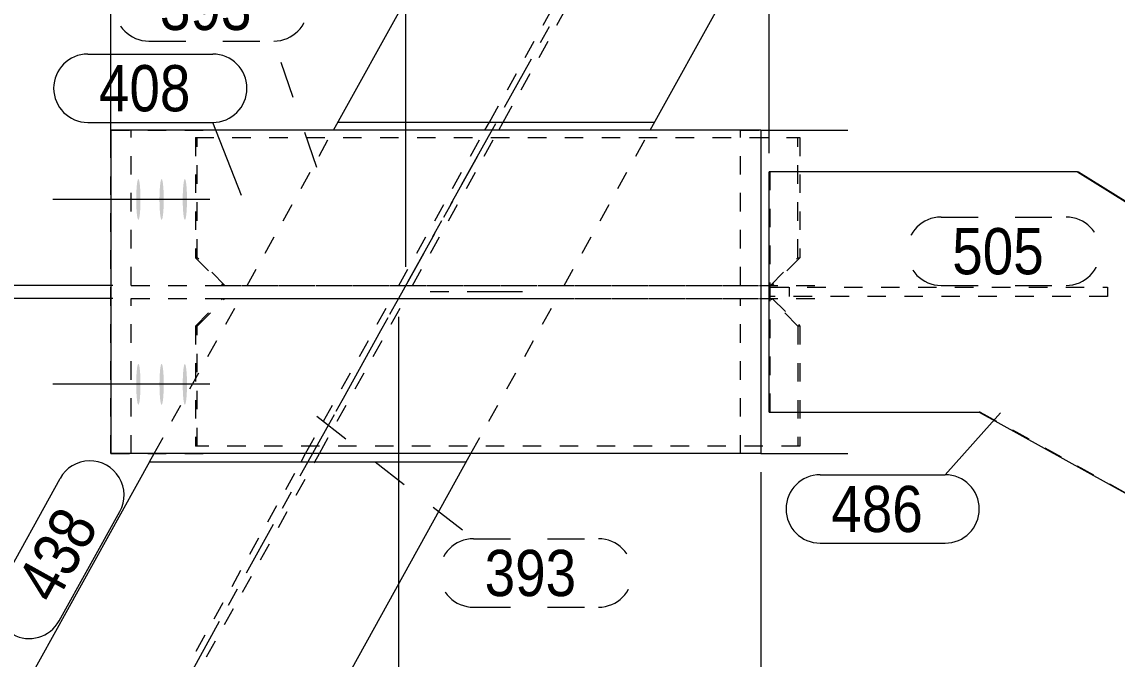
# Model space of a CAD drawing. Header units: millimetres. Extents: x 2 to 825, y 1 to 579.
# Drawn here: x 580.2 to 639.5, y 266.7 to 301.1 of the extents above; entities that cross this region are included whole.
import ezdxf

# ---------------------------------------------------------------- set-up
doc = ezdxf.new("R2010")
doc.units = ezdxf.units.MM
for name, pattern in [('XKITLINE00', [0]), ('XKITLINE01', [4, 1, -1, 1, -1]), ('XKITLINE02', [4, 2, -2]), ('XKITLINE03', [6, 3, -1, 1, -1])]:
    doc.linetypes.add(name, pattern=pattern)
for name, color, linetype, lineweight in [('Bolt', 3, 'Continuous', 0), ('Dimensions', 7, 'Continuous', 0), ('OtherObjectType', 7, 'Continuous', 0), ('Part', 2, 'Continuous', 0), ('PartMark', 7, 'Continuous', 0)]:
    doc.layers.add(name, color=color, linetype=linetype, lineweight=lineweight)
doc.styles.add('ARIAL', font='ARIAL.TTF')

# ---------------------------------------------------------------- blocks, each defined once
blk = doc.blocks.new('*A96')
at = {"layer": 'Bolt'}
for points in [[(586.3684273926473, 291.5960858892964), (586.3688440140293, 291.6499303018989), (586.3695372677247, 291.7035149694375), (586.3705054836245, 291.7567108017547), (586.3717463292121, 291.809389645431), (586.3732568151817, 291.8614245925178), (586.37503330264, 291.91269028627), (586.3770715118734, 291.9630632231409), (586.3793665326573, 292.0124220503134), (586.3819128360856, 292.0606478580495), (586.3847042878903, 292.1076244661544), (586.3877341632194, 292.1532387038645), (586.390995162838, 292.1973806824857), (586.3944794307123, 292.2399440601253), (586.3981785729358, 292.2808262978783), (586.4020836779509, 292.3199289068531), (586.4061853380176, 292.3571576854397), (586.4104736718775, 292.3924229462497), (586.4149383485587, 292.425639732181), (586.4195686122641, 292.4567280210866), (586.4243533082829, 292.4856129185558), (586.4292809098631, 292.5122248383403), (586.434339545981, 292.5364996699946), (586.4395170299391, 292.558378933323), (586.4448008887251, 292.5778099192638), (586.4501783930604, 292.5947458168696), (586.4556365880659, 292.6091458260801), (586.4611623244718, 292.6209752560115), (586.4667422902952, 292.6302056085311), (586.4723630429096, 292.6368146469112), (586.4780110414296, 292.6407864493994), (586.483672679332, 292.6421114475756), (586.4893343172355, 292.6407864494032), (586.4949823157582, 292.6368146469189), (586.500603068377, 292.6302056085426), (586.5061830342066, 292.6209752560268), (586.5117087706205, 292.6091458260991), (586.5171669656359, 292.5947458168924), (586.5225444699824, 292.5778099192901), (586.5278283287817, 292.558378933353), (586.5330058127546, 292.5364996700281), (586.5380644488889, 292.5122248383772), (586.5429920504871, 292.485612918596), (586.5477767465253, 292.4567280211301), (586.5524070102517, 292.4256397322276), (586.5568716869554, 292.3924229462993), (586.5611600208392, 292.3571576854923), (586.565261680931, 292.3199289069084), (586.5691667859726, 292.2808262979362), (586.5728659282238, 292.2399440601857), (586.5763501961268, 292.1973806825486), (586.5796111957752, 292.1532387039296), (586.5826410711352, 292.1076244662216), (586.5854325229716, 292.0606478581186), (586.5879788264325, 292.0124220503841), (586.5902738472498, 291.9630632232132), (586.5923120565172, 291.9126902863437), (586.5940885440103, 291.8614245925928), (586.5955990300149, 291.8093896455069), (586.5968398756381, 291.7567108018314), (586.597808091574, 291.703514969515), (586.5985013453056, 291.6499303019768), (586.598917966724, 291.5960858893745), (586.5990569521516, 291.5421114476144), (586.5989179667605, 291.488137005854), (586.5985013453785, 291.4342925932514), (586.5978080916831, 291.3807079257128), (586.5968398757832, 291.3275120933956), (586.5955990301957, 291.2748332497193), (586.5940885442261, 291.2227983026325), (586.5923120567678, 291.1715326088803), (586.5902738475344, 291.1211596720095), (586.5879788267505, 291.071800844837), (586.5854325233222, 291.0235750371008), (586.5826410715175, 290.9765984289959), (586.5796111961884, 290.9309841912858), (586.5763501965698, 290.8868422126646), (586.5728659286954, 290.8442788350251), (586.569166786472, 290.8033965972721), (586.5652616814568, 290.7642939882973), (586.5611600213902, 290.7270652097106), (586.5568716875302, 290.6917999489006), (586.552407010849, 290.6585831629694), (586.5477767471436, 290.6274948740637), (586.5429920511249, 290.5986099765946), (586.5380644495447, 290.57199805681), (586.5330058134268, 290.5477232251557), (586.5278283294687, 290.5258439618273), (586.5225444706826, 290.5064129758866), (586.5171669663474, 290.4894770782807), (586.5117087713418, 290.4750770690703), (586.5061830349359, 290.4632476391388), (586.5006030691126, 290.4540172866192), (586.4949823164983, 290.4474082482391), (586.4893343179782, 290.4434364457509), (586.4836726800758, 290.4421114475747), (586.4780110421723, 290.4434364457471), (586.4723630436496, 290.4474082482315), (586.4667422910308, 290.4540172866077), (586.4611623252011, 290.4632476391236), (586.4556365887872, 290.4750770690512), (586.4501783937719, 290.4894770782579), (586.4448008894253, 290.5064129758603), (586.4395170306261, 290.5258439617974), (586.4343395466532, 290.5477232251222), (586.4292809105189, 290.5719980567731), (586.4243533089207, 290.5986099765544), (586.4195686128825, 290.6274948740202), (586.414938349156, 290.6585831629228), (586.4104736724523, 290.691799948851), (586.4061853385685, 290.7270652096581), (586.4020836784767, 290.7642939882419), (586.3981785734352, 290.8033965972141), (586.394479431184, 290.8442788349646), (586.390995163281, 290.8868422126017), (586.3877341636327, 290.9309841912208), (586.3847042882726, 290.9765984289288), (586.3819128364362, 291.0235750370318), (586.3793665329753, 291.0718008447662), (586.377071512158, 291.1211596719372), (586.3750333028905, 291.1715326088067), (586.3732568153974, 291.2227983025576), (586.3717463293929, 291.2748332496434), (586.3705054837696, 291.3275120933189), (586.3695372678337, 291.3807079256354), (586.3688440141021, 291.4342925931736), (586.3684273926838, 291.4881370057758), (586.3682884072562, 291.5421114475359)], [(587.6271649105338, 291.5960858892963), (587.6275815319158, 291.6499303018988), (587.6282747856112, 291.7035149694374), (587.6292430015111, 291.7567108017545), (587.6304838470986, 291.8093896454308), (587.6319943330681, 291.8614245925176), (587.6337708205265, 291.9126902862697), (587.6358090297599, 291.9630632231405), (587.6381040505438, 292.012422050313), (587.6406503539721, 292.0606478580491), (587.6434418057768, 292.107624466154), (587.6464716811058, 292.153238703864), (587.6497326807245, 292.1973806824852), (587.6532169485987, 292.2399440601247), (587.6569160908223, 292.2808262978776), (587.6608211958373, 292.3199289068524), (587.664922855904, 292.3571576854391), (587.6692111897639, 292.392422946249), (587.6736758664453, 292.4256397321802), (587.6783061301506, 292.4567280210858), (587.6830908261693, 292.485612918555), (587.6880184277495, 292.5122248383395), (587.6930770638675, 292.5364996699938), (587.6982545478255, 292.5583789333222), (587.7035384066115, 292.5778099192629), (587.7089159109468, 292.5947458168688), (587.7143741059523, 292.6091458260793), (587.7198998423582, 292.6209752560106), (587.7254798081816, 292.6302056085302), (587.7311005607959, 292.6368146469103), (587.736748559316, 292.6407864493985), (587.7424101972184, 292.6421114475747), (587.7480718351219, 292.6407864494023), (587.7537198336446, 292.636814646918), (587.7593405862634, 292.6302056085417), (587.764920552093, 292.6209752560259), (587.770446288507, 292.6091458260982), (587.7759044835221, 292.5947458168915), (587.7812819878689, 292.5778099192892), (587.7865658466679, 292.5583789333521), (587.7917433306409, 292.5364996700273), (587.7968019667752, 292.5122248383764), (587.8017295683734, 292.4856129185952), (587.8065142644117, 292.4567280211293), (587.811144528138, 292.4256397322268), (587.8156092048417, 292.3924229462987), (587.8198975387255, 292.3571576854916), (587.8239991988173, 292.3199289069078), (587.8279043038589, 292.2808262979356), (587.8316034461101, 292.2399440601852), (587.8350877140132, 292.197380682548), (587.8383487136616, 292.153238703929), (587.8413785890216, 292.1076244662211), (587.844170040858, 292.0606478581181), (587.8467163443188, 292.0124220503837), (587.8490113651361, 291.9630632232128), (587.8510495744035, 291.9126902863434), (587.8528260618966, 291.8614245925925), (587.8543365479013, 291.8093896455067), (587.8555773935244, 291.7567108018313), (587.8565456094603, 291.7035149695148), (587.8572388631919, 291.6499303019767), (587.8576554846103, 291.5960858893745), (587.8577944700379, 291.5421114476144), (587.8576554846468, 291.488137005854), (587.8572388632648, 291.4342925932515), (587.8565456095694, 291.380707925713), (587.8555773936695, 291.3275120933958), (587.854336548082, 291.2748332497196), (587.8528260621125, 291.2227983026327), (587.8510495746541, 291.1715326088806), (587.8490113654207, 291.1211596720098), (587.8467163446368, 291.0718008448374), (587.8441700412085, 291.0235750371012), (587.8413785894038, 290.9765984289963), (587.8383487140748, 290.9309841912863), (587.8350877144561, 290.8868422126652), (587.8316034465819, 290.8442788350256), (587.8279043043583, 290.8033965972727), (587.8239991993432, 290.7642939882979), (587.8198975392766, 290.7270652097113), (587.8156092054166, 290.6917999489013), (587.8111445287353, 290.6585831629701), (587.8065142650299, 290.6274948740645), (587.8017295690113, 290.5986099765954), (587.7968019674311, 290.5719980568108), (587.7917433313131, 290.5477232251565), (587.7865658473551, 290.5258439618282), (587.781281988569, 290.5064129758874), (587.7759044842338, 290.4894770782815), (587.7704462892283, 290.4750770690711), (587.7649205528223, 290.4632476391397), (587.759340586999, 290.4540172866201), (587.7537198343847, 290.44740824824), (587.7480718358646, 290.4434364457518), (587.7424101979622, 290.4421114475757), (587.7367485600587, 290.443436445748), (587.731100561536, 290.4474082482324), (587.7254798089172, 290.4540172866086), (587.7198998430875, 290.4632476391245), (587.7143741066736, 290.4750770690521), (587.7089159116584, 290.4894770782588), (587.7035384073117, 290.5064129758611), (587.6982545485126, 290.5258439617982), (587.6930770645397, 290.547723225123), (587.6880184284054, 290.5719980567739), (587.6830908268072, 290.5986099765551), (587.6783061307689, 290.627494874021), (587.6736758670424, 290.6585831629235), (587.6692111903388, 290.6917999488517), (587.6649228564551, 290.7270652096587), (587.6608211963633, 290.7642939882426), (587.6569160913217, 290.8033965972147), (587.6532169490705, 290.8442788349652), (587.6497326811674, 290.8868422126023), (587.646471681519, 290.9309841912213), (587.643441806159, 290.9765984289292), (587.6406503543226, 291.0235750370322), (587.6381040508618, 291.0718008447666), (587.6358090300445, 291.1211596719375), (587.633770820777, 291.171532608807), (587.631994333284, 291.2227983025579), (587.6304838472793, 291.2748332496436), (587.6292430016562, 291.3275120933191), (587.6282747857202, 291.3807079256355), (587.6275815319887, 291.4342925931737), (587.6271649105703, 291.4881370057759), (587.6270259251427, 291.5421114475359)], [(588.8859024284164, 291.5960858892964), (588.8863190497984, 291.6499303018989), (588.8870123034939, 291.7035149694375), (588.8879805193936, 291.7567108017547), (588.8892213649813, 291.809389645431), (588.8907318509508, 291.8614245925178), (588.8925083384091, 291.91269028627), (588.8945465476426, 291.9630632231409), (588.8968415684265, 292.0124220503134), (588.8993878718547, 292.0606478580495), (588.9021793236594, 292.1076244661544), (588.9052091989886, 292.1532387038645), (588.9084701986071, 292.1973806824857), (588.9119544664815, 292.2399440601253), (588.9156536087049, 292.2808262978783), (588.9195587137201, 292.3199289068531), (588.9236603737868, 292.3571576854397), (588.9279487076467, 292.3924229462497), (588.9324133843279, 292.425639732181), (588.9370436480333, 292.4567280210866), (588.941828344052, 292.4856129185558), (588.9467559456323, 292.5122248383403), (588.9518145817501, 292.5364996699946), (588.9569920657083, 292.558378933323), (588.9622759244943, 292.5778099192638), (588.9676534288295, 292.5947458168696), (588.973111623835, 292.6091458260801), (588.978637360241, 292.6209752560115), (588.9842173260644, 292.6302056085311), (588.9898380786788, 292.6368146469112), (588.9954860771987, 292.6407864493994), (589.0011477151012, 292.6421114475756), (589.0068093530047, 292.6407864494032), (589.0124573515274, 292.6368146469189), (589.0180781041462, 292.6302056085426), (589.0236580699758, 292.6209752560268), (589.0291838063897, 292.6091458260991), (589.034642001405, 292.5947458168924), (589.0400195057516, 292.5778099192901), (589.0453033645508, 292.558378933353), (589.0504808485236, 292.5364996700281), (589.0555394846581, 292.5122248383772), (589.0604670862563, 292.485612918596), (589.0652517822945, 292.4567280211301), (589.0698820460209, 292.4256397322276), (589.0743467227246, 292.3924229462993), (589.0786350566083, 292.3571576854923), (589.0827367167002, 292.3199289069084), (589.0866418217418, 292.2808262979362), (589.090340963993, 292.2399440601857), (589.093825231896, 292.1973806825486), (589.0970862315444, 292.1532387039296), (589.1001161069044, 292.1076244662216), (589.1029075587408, 292.0606478581186), (589.1054538622017, 292.0124220503841), (589.107748883019, 291.9630632232132), (589.1097870922864, 291.9126902863437), (589.1115635797795, 291.8614245925928), (589.1130740657841, 291.8093896455069), (589.1143149114073, 291.7567108018314), (589.1152831273432, 291.703514969515), (589.1159763810748, 291.6499303019768), (589.1163930024932, 291.5960858893745), (589.1165319879208, 291.5421114476144), (589.1163930025297, 291.488137005854), (589.1159763811477, 291.4342925932514), (589.1152831274522, 291.3807079257128), (589.1143149115524, 291.3275120933956), (589.1130740659648, 291.2748332497193), (589.1115635799953, 291.2227983026325), (589.109787092537, 291.1715326088803), (589.1077488833035, 291.1211596720095), (589.1054538625197, 291.071800844837), (589.1029075590914, 291.0235750371008), (589.1001161072867, 290.9765984289959), (589.0970862319575, 290.9309841912858), (589.093825232339, 290.8868422126646), (589.0903409644645, 290.8442788350251), (589.0866418222412, 290.8033965972721), (589.082736717226, 290.7642939882973), (589.0786350571593, 290.7270652097106), (589.0743467232994, 290.6917999489006), (589.0698820466182, 290.6585831629694), (589.0652517829128, 290.6274948740637), (589.060467086894, 290.5986099765946), (589.0555394853138, 290.57199805681), (589.050480849196, 290.5477232251557), (589.0453033652378, 290.5258439618273), (589.0400195064518, 290.5064129758866), (589.0346420021166, 290.4894770782807), (589.0291838071109, 290.4750770690703), (589.0236580707051, 290.4632476391388), (589.0180781048817, 290.4540172866192), (589.0124573522675, 290.4474082482391), (589.0068093537474, 290.4434364457509), (589.0011477158449, 290.4421114475747), (588.9954860779415, 290.4434364457471), (588.9898380794187, 290.4474082482315), (588.9842173267999, 290.4540172866077), (588.9786373609703, 290.4632476391236), (588.9731116245564, 290.4750770690512), (588.9676534295411, 290.4894770782579), (588.9622759251945, 290.5064129758603), (588.9569920663953, 290.5258439617974), (588.9518145824225, 290.5477232251222), (588.946755946288, 290.5719980567731), (588.9418283446898, 290.5986099765544), (588.9370436486516, 290.6274948740202), (588.9324133849252, 290.6585831629228), (588.9279487082215, 290.691799948851), (588.9236603743378, 290.7270652096581), (588.9195587142459, 290.7642939882419), (588.9156536092044, 290.8033965972141), (588.9119544669531, 290.8442788349646), (588.9084701990502, 290.8868422126017), (588.9052091994018, 290.9309841912208), (588.9021793240418, 290.9765984289288), (588.8993878722054, 291.0235750370318), (588.8968415687444, 291.0718008447662), (588.8945465479271, 291.1211596719372), (588.8925083386597, 291.1715326088067), (588.8907318511666, 291.2227983025576), (588.889221365162, 291.2748332496434), (588.8879805195388, 291.3275120933189), (588.8870123036029, 291.3807079256354), (588.8863190498713, 291.4342925931736), (588.8859024284529, 291.4881370057758), (588.8857634430253, 291.5421114475359)], [(586.3684273926473, 281.5960858892964), (586.3688440140293, 281.6499303018989), (586.3695372677247, 281.7035149694375), (586.3705054836245, 281.7567108017547), (586.3717463292121, 281.809389645431), (586.3732568151817, 281.8614245925178), (586.37503330264, 281.91269028627), (586.3770715118734, 281.9630632231409), (586.3793665326573, 282.0124220503134), (586.3819128360856, 282.0606478580495), (586.3847042878903, 282.1076244661544), (586.3877341632194, 282.1532387038645), (586.390995162838, 282.1973806824857), (586.3944794307123, 282.2399440601253), (586.3981785729358, 282.2808262978783), (586.4020836779509, 282.3199289068531), (586.4061853380176, 282.3571576854397), (586.4104736718775, 282.3924229462497), (586.4149383485587, 282.425639732181), (586.4195686122641, 282.4567280210866), (586.4243533082829, 282.4856129185558), (586.4292809098631, 282.5122248383403), (586.434339545981, 282.5364996699946), (586.4395170299391, 282.558378933323), (586.4448008887251, 282.5778099192638), (586.4501783930604, 282.5947458168696), (586.4556365880659, 282.6091458260801), (586.4611623244718, 282.6209752560115), (586.4667422902952, 282.6302056085311), (586.4723630429096, 282.6368146469112), (586.4780110414296, 282.6407864493994), (586.483672679332, 282.6421114475756), (586.4893343172355, 282.6407864494032), (586.4949823157582, 282.6368146469189), (586.500603068377, 282.6302056085426), (586.5061830342066, 282.6209752560268), (586.5117087706205, 282.6091458260991), (586.5171669656359, 282.5947458168924), (586.5225444699824, 282.5778099192901), (586.5278283287817, 282.558378933353), (586.5330058127546, 282.5364996700281), (586.5380644488889, 282.5122248383772), (586.5429920504871, 282.485612918596), (586.5477767465253, 282.4567280211301), (586.5524070102517, 282.4256397322276), (586.5568716869554, 282.3924229462993), (586.5611600208392, 282.3571576854923), (586.565261680931, 282.3199289069084), (586.5691667859726, 282.2808262979362), (586.5728659282238, 282.2399440601857), (586.5763501961268, 282.1973806825486), (586.5796111957752, 282.1532387039296), (586.5826410711352, 282.1076244662216), (586.5854325229716, 282.0606478581186), (586.5879788264325, 282.0124220503841), (586.5902738472498, 281.9630632232132), (586.5923120565172, 281.9126902863437), (586.5940885440103, 281.8614245925928), (586.5955990300149, 281.8093896455069), (586.5968398756381, 281.7567108018314), (586.597808091574, 281.703514969515), (586.5985013453056, 281.6499303019768), (586.598917966724, 281.5960858893745), (586.5990569521516, 281.5421114476144), (586.5989179667605, 281.488137005854), (586.5985013453785, 281.4342925932514), (586.5978080916831, 281.3807079257128), (586.5968398757832, 281.3275120933956), (586.5955990301957, 281.2748332497193), (586.5940885442261, 281.2227983026325), (586.5923120567678, 281.1715326088803), (586.5902738475344, 281.1211596720095), (586.5879788267505, 281.071800844837), (586.5854325233222, 281.0235750371008), (586.5826410715175, 280.9765984289959), (586.5796111961884, 280.9309841912858), (586.5763501965698, 280.8868422126646), (586.5728659286954, 280.8442788350251), (586.569166786472, 280.8033965972721), (586.5652616814568, 280.7642939882973), (586.5611600213902, 280.7270652097106), (586.5568716875302, 280.6917999489006), (586.552407010849, 280.6585831629694), (586.5477767471436, 280.6274948740637), (586.5429920511249, 280.5986099765946), (586.5380644495447, 280.57199805681), (586.5330058134268, 280.5477232251557), (586.5278283294687, 280.5258439618273), (586.5225444706826, 280.5064129758866), (586.5171669663474, 280.4894770782807), (586.5117087713418, 280.4750770690703), (586.5061830349359, 280.4632476391388), (586.5006030691126, 280.4540172866192), (586.4949823164983, 280.4474082482391), (586.4893343179782, 280.4434364457509), (586.4836726800758, 280.4421114475747), (586.4780110421723, 280.4434364457471), (586.4723630436496, 280.4474082482315), (586.4667422910308, 280.4540172866077), (586.4611623252011, 280.4632476391236), (586.4556365887872, 280.4750770690512), (586.4501783937719, 280.4894770782579), (586.4448008894253, 280.5064129758603), (586.4395170306261, 280.5258439617974), (586.4343395466532, 280.5477232251222), (586.4292809105189, 280.5719980567731), (586.4243533089207, 280.5986099765544), (586.4195686128825, 280.6274948740202), (586.414938349156, 280.6585831629228), (586.4104736724523, 280.691799948851), (586.4061853385685, 280.7270652096581), (586.4020836784767, 280.7642939882419), (586.3981785734352, 280.8033965972141), (586.394479431184, 280.8442788349646), (586.390995163281, 280.8868422126017), (586.3877341636327, 280.9309841912208), (586.3847042882726, 280.9765984289288), (586.3819128364362, 281.0235750370318), (586.3793665329753, 281.0718008447662), (586.377071512158, 281.1211596719372), (586.3750333028905, 281.1715326088067), (586.3732568153974, 281.2227983025576), (586.3717463293929, 281.2748332496434), (586.3705054837696, 281.3275120933189), (586.3695372678337, 281.3807079256354), (586.3688440141021, 281.4342925931736), (586.3684273926838, 281.4881370057758), (586.3682884072562, 281.5421114475359)], [(587.6271649105338, 281.5960858892963), (587.6275815319158, 281.6499303018988), (587.6282747856112, 281.7035149694374), (587.6292430015111, 281.7567108017545), (587.6304838470986, 281.8093896454308), (587.6319943330681, 281.8614245925176), (587.6337708205265, 281.9126902862697), (587.6358090297599, 281.9630632231405), (587.6381040505438, 282.012422050313), (587.6406503539721, 282.0606478580491), (587.6434418057768, 282.107624466154), (587.6464716811058, 282.153238703864), (587.6497326807245, 282.1973806824852), (587.6532169485987, 282.2399440601247), (587.6569160908223, 282.2808262978776), (587.6608211958373, 282.3199289068524), (587.664922855904, 282.3571576854391), (587.6692111897639, 282.392422946249), (587.6736758664453, 282.4256397321802), (587.6783061301506, 282.4567280210858), (587.6830908261693, 282.485612918555), (587.6880184277495, 282.5122248383395), (587.6930770638675, 282.5364996699938), (587.6982545478255, 282.5583789333222), (587.7035384066115, 282.5778099192629), (587.7089159109468, 282.5947458168688), (587.7143741059523, 282.6091458260793), (587.7198998423582, 282.6209752560106), (587.7254798081816, 282.6302056085302), (587.7311005607959, 282.6368146469103), (587.736748559316, 282.6407864493985), (587.7424101972184, 282.6421114475747), (587.7480718351219, 282.6407864494023), (587.7537198336446, 282.636814646918), (587.7593405862634, 282.6302056085417), (587.764920552093, 282.6209752560259), (587.770446288507, 282.6091458260982), (587.7759044835221, 282.5947458168915), (587.7812819878689, 282.5778099192892), (587.7865658466679, 282.5583789333521), (587.7917433306409, 282.5364996700273), (587.7968019667752, 282.5122248383764), (587.8017295683734, 282.4856129185952), (587.8065142644117, 282.4567280211293), (587.811144528138, 282.4256397322268), (587.8156092048417, 282.3924229462987), (587.8198975387255, 282.3571576854916), (587.8239991988173, 282.3199289069078), (587.8279043038589, 282.2808262979356), (587.8316034461101, 282.2399440601852), (587.8350877140132, 282.197380682548), (587.8383487136616, 282.153238703929), (587.8413785890216, 282.1076244662211), (587.844170040858, 282.0606478581181), (587.8467163443188, 282.0124220503837), (587.8490113651361, 281.9630632232128), (587.8510495744035, 281.9126902863434), (587.8528260618966, 281.8614245925925), (587.8543365479013, 281.8093896455067), (587.8555773935244, 281.7567108018313), (587.8565456094603, 281.7035149695148), (587.8572388631919, 281.6499303019767), (587.8576554846103, 281.5960858893745), (587.8577944700379, 281.5421114476144), (587.8576554846468, 281.488137005854), (587.8572388632648, 281.4342925932515), (587.8565456095694, 281.380707925713), (587.8555773936695, 281.3275120933958), (587.854336548082, 281.2748332497196), (587.8528260621125, 281.2227983026327), (587.8510495746541, 281.1715326088806), (587.8490113654207, 281.1211596720098), (587.8467163446368, 281.0718008448374), (587.8441700412085, 281.0235750371012), (587.8413785894038, 280.9765984289963), (587.8383487140748, 280.9309841912863), (587.8350877144561, 280.8868422126652), (587.8316034465819, 280.8442788350256), (587.8279043043583, 280.8033965972727), (587.8239991993432, 280.7642939882979), (587.8198975392766, 280.7270652097113), (587.8156092054166, 280.6917999489013), (587.8111445287353, 280.6585831629701), (587.8065142650299, 280.6274948740645), (587.8017295690113, 280.5986099765954), (587.7968019674311, 280.5719980568108), (587.7917433313131, 280.5477232251565), (587.7865658473551, 280.5258439618282), (587.781281988569, 280.5064129758874), (587.7759044842338, 280.4894770782815), (587.7704462892283, 280.4750770690711), (587.7649205528223, 280.4632476391397), (587.759340586999, 280.4540172866201), (587.7537198343847, 280.44740824824), (587.7480718358646, 280.4434364457518), (587.7424101979622, 280.4421114475757), (587.7367485600587, 280.443436445748), (587.731100561536, 280.4474082482324), (587.7254798089172, 280.4540172866086), (587.7198998430875, 280.4632476391245), (587.7143741066736, 280.4750770690521), (587.7089159116584, 280.4894770782588), (587.7035384073117, 280.5064129758611), (587.6982545485126, 280.5258439617982), (587.6930770645397, 280.547723225123), (587.6880184284054, 280.5719980567739), (587.6830908268072, 280.5986099765551), (587.6783061307689, 280.627494874021), (587.6736758670424, 280.6585831629235), (587.6692111903388, 280.6917999488517), (587.6649228564551, 280.7270652096587), (587.6608211963633, 280.7642939882426), (587.6569160913217, 280.8033965972147), (587.6532169490705, 280.8442788349652), (587.6497326811674, 280.8868422126023), (587.646471681519, 280.9309841912213), (587.643441806159, 280.9765984289292), (587.6406503543226, 281.0235750370322), (587.6381040508618, 281.0718008447666), (587.6358090300445, 281.1211596719375), (587.633770820777, 281.171532608807), (587.631994333284, 281.2227983025579), (587.6304838472793, 281.2748332496436), (587.6292430016562, 281.3275120933191), (587.6282747857202, 281.3807079256355), (587.6275815319887, 281.4342925931737), (587.6271649105703, 281.4881370057759), (587.6270259251427, 281.5421114475359)], [(588.8859024284164, 281.5960858892964), (588.8863190497984, 281.6499303018989), (588.8870123034939, 281.7035149694375), (588.8879805193936, 281.7567108017547), (588.8892213649813, 281.809389645431), (588.8907318509508, 281.8614245925178), (588.8925083384091, 281.91269028627), (588.8945465476426, 281.9630632231409), (588.8968415684265, 282.0124220503134), (588.8993878718547, 282.0606478580495), (588.9021793236594, 282.1076244661544), (588.9052091989886, 282.1532387038645), (588.9084701986071, 282.1973806824857), (588.9119544664815, 282.2399440601253), (588.9156536087049, 282.2808262978783), (588.9195587137201, 282.3199289068531), (588.9236603737868, 282.3571576854397), (588.9279487076467, 282.3924229462497), (588.9324133843279, 282.425639732181), (588.9370436480333, 282.4567280210866), (588.941828344052, 282.4856129185558), (588.9467559456323, 282.5122248383403), (588.9518145817501, 282.5364996699946), (588.9569920657083, 282.558378933323), (588.9622759244943, 282.5778099192638), (588.9676534288295, 282.5947458168696), (588.973111623835, 282.6091458260801), (588.978637360241, 282.6209752560115), (588.9842173260644, 282.6302056085311), (588.9898380786788, 282.6368146469112), (588.9954860771987, 282.6407864493994), (589.0011477151012, 282.6421114475756), (589.0068093530047, 282.6407864494032), (589.0124573515274, 282.6368146469189), (589.0180781041462, 282.6302056085426), (589.0236580699758, 282.6209752560268), (589.0291838063897, 282.6091458260991), (589.034642001405, 282.5947458168924), (589.0400195057516, 282.5778099192901), (589.0453033645508, 282.558378933353), (589.0504808485236, 282.5364996700281), (589.0555394846581, 282.5122248383772), (589.0604670862563, 282.485612918596), (589.0652517822945, 282.4567280211301), (589.0698820460209, 282.4256397322276), (589.0743467227246, 282.3924229462993), (589.0786350566083, 282.3571576854923), (589.0827367167002, 282.3199289069084), (589.0866418217418, 282.2808262979362), (589.090340963993, 282.2399440601857), (589.093825231896, 282.1973806825486), (589.0970862315444, 282.1532387039296), (589.1001161069044, 282.1076244662216), (589.1029075587408, 282.0606478581186), (589.1054538622017, 282.0124220503841), (589.107748883019, 281.9630632232132), (589.1097870922864, 281.9126902863437), (589.1115635797795, 281.8614245925928), (589.1130740657841, 281.8093896455069), (589.1143149114073, 281.7567108018314), (589.1152831273432, 281.703514969515), (589.1159763810748, 281.6499303019768), (589.1163930024932, 281.5960858893745), (589.1165319879208, 281.5421114476144), (589.1163930025297, 281.488137005854), (589.1159763811477, 281.4342925932514), (589.1152831274522, 281.3807079257128), (589.1143149115524, 281.3275120933956), (589.1130740659648, 281.2748332497193), (589.1115635799953, 281.2227983026325), (589.109787092537, 281.1715326088803), (589.1077488833035, 281.1211596720095), (589.1054538625197, 281.071800844837), (589.1029075590914, 281.0235750371008), (589.1001161072867, 280.9765984289959), (589.0970862319575, 280.9309841912858), (589.093825232339, 280.8868422126646), (589.0903409644645, 280.8442788350251), (589.0866418222412, 280.8033965972721), (589.082736717226, 280.7642939882973), (589.0786350571593, 280.7270652097106), (589.0743467232994, 280.6917999489006), (589.0698820466182, 280.6585831629694), (589.0652517829128, 280.6274948740637), (589.060467086894, 280.5986099765946), (589.0555394853138, 280.57199805681), (589.050480849196, 280.5477232251557), (589.0453033652378, 280.5258439618273), (589.0400195064518, 280.5064129758866), (589.0346420021166, 280.4894770782807), (589.0291838071109, 280.4750770690703), (589.0236580707051, 280.4632476391388), (589.0180781048817, 280.4540172866192), (589.0124573522675, 280.4474082482391), (589.0068093537474, 280.4434364457509), (589.0011477158449, 280.4421114475747), (588.9954860779415, 280.4434364457471), (588.9898380794187, 280.4474082482315), (588.9842173267999, 280.4540172866077), (588.9786373609703, 280.4632476391236), (588.9731116245564, 280.4750770690512), (588.9676534295411, 280.4894770782579), (588.9622759251945, 280.5064129758603), (588.9569920663953, 280.5258439617974), (588.9518145824225, 280.5477232251222), (588.946755946288, 280.5719980567731), (588.9418283446898, 280.5986099765544), (588.9370436486516, 280.6274948740202), (588.9324133849252, 280.6585831629228), (588.9279487082215, 280.691799948851), (588.9236603743378, 280.7270652096581), (588.9195587142459, 280.7642939882419), (588.9156536092044, 280.8033965972141), (588.9119544669531, 280.8442788349646), (588.9084701990502, 280.8868422126017), (588.9052091994018, 280.9309841912208), (588.9021793240418, 280.9765984289288), (588.8993878722054, 281.0235750370318), (588.8968415687444, 281.0718008447662), (588.8945465479271, 281.1211596719372), (588.8925083386597, 281.1715326088067), (588.8907318511666, 281.2227983025576), (588.889221365162, 281.2748332496434), (588.8879805195388, 281.3275120933189), (588.8870123036029, 281.3807079256354), (588.8863190498713, 281.4342925931736), (588.8859024284529, 281.4881370057758), (588.8857634430253, 281.5421114475359)]]:
    blk.add_hatch(color=3, dxfattribs=at).paths.add_polyline_path(points, flags=17)
at = {"layer": 'Bolt', "color": 3, "linetype": 'XKITLINE00', "lineweight": 0}
for p, q in [((587.8262251675533, 291.5421114475752), (581.8593252215642, 291.5421114475752)), ((589.0849626853505, 291.5421114475752), (583.1180627393614, 291.5421114475752)), ((590.343700203146, 291.5421114475752), (584.3768002571578, 291.5421114475752)), ((587.8262251675533, 281.5421114475752), (581.8593252215642, 281.5421114475752)), ((589.0849626853505, 281.5421114475752), (583.1180627393614, 281.5421114475752)), ((590.343700203146, 281.5421114475752), (584.3768002571578, 281.5421114475752))]:
    blk.add_line(p, q, dxfattribs=at)
blk = doc.blocks.new('*A99')
at = {"layer": 'Part', "color": 7, "linetype": 'XKITLINE01', "lineweight": 0}
for p, q in [((584.9950843239967, 295.2921114475752), (590.794311228874, 295.2921114475752)), ((584.9950843239967, 277.7921114475752), (584.9950843239967, 295.2921114475752)), ((586.1011863299955, 286.8921114475752), (586.1011863299955, 295.2921114475752)), ((619.0831370543729, 295.2921114475752), (620.1892390603716, 295.2921114475752)), ((619.0831370543729, 286.8921114475752), (619.0831370543729, 295.2921114475752)), ((620.1892390603716, 295.2921114475752), (620.1892390603716, 277.7921114475752)), ((586.1011863299955, 286.8921114475752), (623.776261953597, 286.8921114475752)), ((586.1011863299955, 286.1921114475751), (623.776261953597, 286.1921114475751)), ((586.1011863299955, 277.7921114475752), (586.1011863299955, 286.1921114475751)), ((619.0831370543729, 277.7921114475752), (619.0831370543729, 286.1921114475751)), ((584.9950843239967, 277.7921114475752), (590.794311228874, 277.7921114475752)), ((620.1892390603716, 277.7921114475752), (619.0831370543729, 277.7921114475752))]:
    blk.add_line(p, q, dxfattribs=at)
at = {"layer": 'Part', "color": 2, "linetype": 'XKITLINE00', "lineweight": 0}
for p, q in [((620.1892390603716, 295.2921114475752), (624.8823639596094, 295.2921114475752)), ((620.1892390603716, 277.7921114475752), (624.8823639596094, 277.7921114475752))]:
    blk.add_line(p, q, dxfattribs=at)
at = {"layer": 'Part', "color": 7, "linetype": 'XKITLINE03', "lineweight": 0}
blk.add_line((607.2852867011843, 286.5421114475752), (601.5432138659498, 286.5421114475752), dxfattribs=at)
blk = doc.blocks.new('*A102')
at = {"layer": 'Part', "color": 7, "linetype": 'XKITLINE03', "lineweight": 0}
blk.add_line((619.3949302062692, 320.1198220399589), (596.1068729507806, 278.1479159819501), dxfattribs=at)
at = {"layer": 'Part', "color": 2, "linetype": 'XKITLINE00', "lineweight": 0}
for p, q in [((597.0421888904293, 295.2921114475752), (607.9850780629404, 315.0144056447354)), ((614.196425726871, 295.2921114475752), (621.1013712679469, 307.736847499545)), ((597.2847741637252, 295.7293212291037), (614.4390110911245, 295.7293213930398)), ((605.2476321744106, 295.2921114475752), (605.4902174852923, 295.7293212915576)), ((605.9909824354272, 295.2921114475752), (606.2335677518822, 295.7293212981845))]:
    blk.add_line(p, q, dxfattribs=at)
at = {"layer": 'Part', "color": 7, "linetype": 'XKITLINE01', "lineweight": 0}
for p, q in [((607.9850780629404, 315.0144056447354), (621.1013712709719, 307.736847499545)), ((605.4902174852923, 295.7293212915576), (614.2590383156021, 311.5333069986193)), ((606.2335677518822, 295.7293212981845), (614.8274110211514, 311.2179461456611)), ((592.3814598630233, 286.8921114495834), (597.0421888904293, 295.2921114475752)), ((600.5869031470074, 286.8921114495834), (605.2476321744106, 295.2921114475752)), ((601.3302534099194, 286.8921115186947), (605.9909824354272, 295.2921114475752)), ((609.535696699555, 286.8921114495834), (614.196425726871, 295.2921114475752)), ((609.535696699465, 286.8921114495834), (614.196425726871, 295.2921114475752)), ((592.3814598630233, 286.8921114495834), (609.535696699555, 286.8921114495834))]:
    blk.add_line(p, q, dxfattribs=at)
blk = doc.blocks.new('*A103')
at = {"layer": 'Part', "color": 7, "linetype": 'XKITLINE03', "lineweight": 0}
blk.add_line((605.4218897296314, 294.9363069159286), (582.1338324633525, 252.9644008384787), dxfattribs=at)
at = {"layer": 'Part', "color": 7, "linetype": 'XKITLINE01', "lineweight": 0}
for p, q in [((587.3323367443963, 277.7921114475752), (591.9930657733075, 286.1921114481179)), ((591.9930657732175, 286.1921114481179), (609.1473026097483, 286.1921114481179)), ((595.5377800283768, 277.7921114475752), (600.1985090599828, 286.1921114481179)), ((596.2811302912905, 277.7921114475752), (600.9418593228947, 286.1921114481179)), ((604.4865735808362, 277.7921114475752), (609.1473026097483, 286.1921114481179)), ((586.7013514379005, 261.8662767325973), (595.2951946870653, 277.3549015487495)), ((587.2697241434498, 261.5509158796392), (596.0385449478872, 277.3549015449791)), ((580.42739118808, 265.3473753787135), (593.5436843961124, 258.0698172335245))]:
    blk.add_line(p, q, dxfattribs=at)
at = {"layer": 'Part', "color": 2, "linetype": 'XKITLINE00', "lineweight": 0}
for p, q in [((587.0897514228637, 277.3549015843973), (587.3323367443963, 277.7921114475752)), ((593.5436843930893, 258.0698172335231), (604.4865735808362, 277.7921114475752)), ((595.2951946870653, 277.3549015487495), (595.5377800283768, 277.7921114475752)), ((596.0385449478872, 277.3549015449791), (596.2811302912905, 277.7921114475752)), ((587.0897514199305, 277.3549015843973), (580.42739118808, 265.3473753787135)), ((587.0897514199305, 277.3549015843973), (604.2439882051749, 277.3549014846352))]:
    blk.add_line(p, q, dxfattribs=at)
blk = doc.blocks.new('*A104')
at = {"layer": 'Part', "color": 7, "linetype": 'XKITLINE01', "lineweight": 0}
for p, q in [((589.5703280950975, 294.8921114475752), (589.5703280950975, 288.3921114475752)), ((589.5703280950975, 294.8921114475752), (622.294275925954, 294.8921114475752)), ((589.6752228882333, 288.3921114475752), (589.6752228882333, 294.8921114475752)), ((622.1893811328182, 288.3921114475752), (622.1893811328182, 294.8921114475752)), ((622.294275925954, 294.8921114475752), (622.294275925954, 288.3921114475752)), ((589.5703280950975, 288.3921114475752), (591.0620530815786, 286.8921114475752)), ((589.5703280950975, 288.3921114475752), (589.6752228882333, 288.3921114475752)), ((591.1669478747144, 286.8921114475752), (589.6752228882333, 288.3921114475752)), ((620.6976561463371, 286.8921114475752), (622.1893811328182, 288.3921114475752)), ((622.294275925954, 288.3921114475752), (620.8025509394729, 286.8921114475752)), ((622.1893811328182, 288.3921114475752), (622.294275925954, 288.3921114475752)), ((591.0620530815786, 286.8921114475752), (620.8025509394729, 286.8921114475752))]:
    blk.add_line(p, q, dxfattribs=at)
blk = doc.blocks.new('*A105')
at = {"layer": 'Part', "color": 7, "linetype": 'XKITLINE01', "lineweight": 0}
for p, q in [((589.5703280950975, 284.6921114475751), (591.0620530815786, 286.1921114475751)), ((589.6752228882333, 284.6921114475751), (591.1669478747144, 286.1921114475751)), ((591.0620530815786, 286.1921114475751), (620.8025509394729, 286.1921114475751)), ((622.1893811328182, 284.6921114475751), (620.6976561463371, 286.1921114475751)), ((620.8025509394729, 286.1921114475751), (622.294275925954, 284.6921114475751)), ((589.6752228882333, 284.6921114475751), (589.5703280950975, 284.6921114475751)), ((589.5703280950975, 284.6921114475751), (589.5703280950975, 278.1921114475751)), ((589.6752228882333, 278.1921114475751), (589.6752228882333, 284.6921114475751)), ((622.294275925954, 284.6921114475751), (622.1893811328182, 284.6921114475751)), ((622.1893811328182, 284.6921114475751), (622.1893811328182, 278.1921114475751)), ((622.294275925954, 284.6921114475751), (622.294275925954, 278.1921114475751)), ((622.294275925954, 278.1921114475751), (589.5703280950975, 278.1921114475751))]:
    blk.add_line(p, q, dxfattribs=at)
blk = doc.blocks.new('*A106')
at = {"layer": 'Part', "color": 2, "linetype": 'XKITLINE00', "lineweight": 0}
for p, q in [((620.1892390599187, 295.2921114475752), (584.9950843242295, 295.2921114475752)), ((584.9950843242295, 295.2921114475752), (584.9950843242295, 277.7921114475752)), ((620.1892390599187, 295.2921114475752), (620.1892390599187, 277.7921114475752)), ((620.1892390599187, 277.7921114475752), (584.9950843242295, 277.7921114475752))]:
    blk.add_line(p, q, dxfattribs=at)
blk = doc.blocks.new('*A107')
at = {"layer": 'Part', "color": 7, "linetype": 'XKITLINE01', "lineweight": 0}
for p, q in [((620.6913129308268, 286.2921114475752), (620.6913129308268, 286.7921114475752)), ((620.6913129308268, 286.7921114475752), (638.9545081417618, 286.7921114475752)), ((621.7405604895821, 286.2921114475752), (621.7405604895821, 286.7921114475752)), ((638.9545081417618, 286.7921114475752), (638.9545081417618, 286.2921114475752)), ((638.9545081417618, 286.2921114475752), (620.6913129308268, 286.2921114475752))]:
    blk.add_line(p, q, dxfattribs=at)
blk = doc.blocks.new('*A108')
at = {"layer": 'Part', "color": 2, "linetype": 'XKITLINE00', "lineweight": 0}
for p, q in [((620.6391954219089, 280.0421114475533), (620.6391954219089, 293.0421114475533)), ((637.3314241195876, 293.0421114475533), (620.6391954219089, 293.0421114475533)), ((637.3314241195876, 293.0421114475533), (640.0416181392975, 291.3475634581913)), ((637.3314241195876, 293.0421114475533), (637.3838715161555, 293.0421114475533)), ((637.3838715161555, 293.0421114475533), (640.0416181392993, 291.3803561769973)), ((620.6391954219089, 280.0421114475533), (632.0085103966685, 280.0421114475533)), ((632.0085103966685, 280.0421114475533), (640.0416181392975, 275.5833347797795))]:
    blk.add_line(p, q, dxfattribs=at)
at = {"layer": 'Part', "color": 7, "linetype": 'XKITLINE01', "lineweight": 0}
for p, q in [((620.6916428184768, 280.0421114475533), (620.6916428184768, 293.0421114475533)), ((632.0085103966685, 280.0421114475533), (632.0609577932355, 280.0421114475533)), ((632.0609577932355, 280.0421114475533), (632.0085103966685, 280.0421114475533)), ((632.0609577932355, 280.0421114475533), (640.0416181392993, 275.6124457086503))]:
    blk.add_line(p, q, dxfattribs=at)
blk = doc.blocks.new('*A263')
at = {"layer": 'Dimensions', "color": 7, "linetype": 'XKITLINE00', "lineweight": 0}
for p, q in [((562.0513578644732, 287.040639584999), (563.7484141393215, 285.3435833101513)), ((585.1011863299955, 286.1921114475751), (560.049886001897, 286.1921114475751)), ((562.8998860018974, 261.7085962607558), (562.8998860018974, 286.1921114475751)), ((562.0513578644732, 262.5571243981797), (563.7484141393215, 260.860068123332)), ((585.9855378723414, 261.7085962607558), (560.049886001897, 261.7085962607558))]:
    blk.add_line(p, q, dxfattribs=at)
at = {"layer": 'Dimensions', "color": 3}
for p in [(562.8998860018974, 286.1921114475751), (562.8998860018974, 261.7085962607558)]:
    blk.add_point(p, dxfattribs=at)
at = {"layer": 'Dimensions', "color": 3, "style": 'ARIAL', "width": 0.85}
blk.add_text('245', height=3, rotation=90.0002104591497, dxfattribs=at).set_placement((561.549886001897, 270.6127073697905))
blk = doc.blocks.new('*A264')
at = {"layer": 'Dimensions', "color": 7, "linetype": 'XKITLINE00', "lineweight": 0}
for p, q in [((562.0513578644732, 287.740639584999), (563.7484141393215, 286.0435833101513)), ((562.0513578644732, 287.040639584999), (563.7484141393215, 285.3435833101513)), ((585.1011863299955, 286.8921114475752), (560.049886001897, 286.8921114475752)), ((562.8998860018974, 286.1921114475751), (562.8998860018974, 286.8921114475752)), ((585.1011863299955, 286.1921114475751), (560.049886001897, 286.1921114475751))]:
    blk.add_line(p, q, dxfattribs=at)
at = {"layer": 'Dimensions', "color": 3}
for p in [(562.8998860018974, 286.8921114475752), (562.8998860018974, 286.1921114475751)]:
    blk.add_point(p, dxfattribs=at)
at = {"layer": 'Dimensions', "color": 3, "style": 'ARIAL', "width": 0.85}
blk.add_text('7', height=3, rotation=90.0002104591497, dxfattribs=at).set_placement((561.549886001897, 285.4295626194502))
blk = doc.blocks.new('*A265')
at = {"layer": 'Dimensions', "color": 7, "linetype": 'XKITLINE00', "lineweight": 0}
for p, q in [((562.0513578644732, 312.2241547120823), (563.7484141393215, 310.5270984372345)), ((613.5432247706985, 311.3756265746584), (560.049886001897, 311.3756265746584)), ((562.8998860018974, 286.8921114475752), (562.8998860018974, 311.3756265746584)), ((562.0513578644732, 287.740639584999), (563.7484141393215, 286.0435833101513)), ((585.1011863299955, 286.8921114475752), (560.049886001897, 286.8921114475752))]:
    blk.add_line(p, q, dxfattribs=at)
at = {"layer": 'Dimensions', "color": 3}
for p in [(562.8998860018974, 311.3756265746584), (562.8998860018974, 286.8921114475752)]:
    blk.add_point(p, dxfattribs=at)
at = {"layer": 'Dimensions', "color": 3, "style": 'ARIAL', "width": 0.85}
blk.add_text('245', height=3, rotation=90.0002104591497, dxfattribs=at).set_placement((561.549886001897, 295.7962225267418))
blk = doc.blocks.new('*A266')
at = {"layer": 'Dimensions', "color": 7, "linetype": 'XKITLINE00', "lineweight": 0}
for p, q in [((600.5701842950775, 285.1921114475751), (600.5701842950775, 241.1768695735448)), ((586.9855378957518, 260.7085963092506), (586.9855378957518, 241.1768695735448)), ((587.834066033176, 244.4253977109686), (586.1370097583276, 242.7283414361209)), ((601.4187124325017, 244.4253977109686), (599.7216561576533, 242.7283414361209)), ((586.9855378957518, 243.5768695735448), (600.5701842950775, 243.5768695735448))]:
    blk.add_line(p, q, dxfattribs=at)
at = {"layer": 'Dimensions', "color": 3}
for p in [(586.9855378957518, 243.5768695735448), (600.5701842950775, 243.5768695735448)]:
    blk.add_point(p, dxfattribs=at)
at = {"layer": 'Dimensions', "color": 3, "style": 'ARIAL', "width": 0.85}
blk.add_text('136', height=3, dxfattribs=at).set_placement((590.4402146110397, 244.9268695735448))
blk = doc.blocks.new('*A267')
at = {"layer": 'Dimensions', "color": 7, "linetype": 'XKITLINE00', "lineweight": 0}
for p, q in [((600.5701842950775, 285.1921114475751), (600.5701842950775, 241.1768695735448)), ((620.1892390600178, 276.7921114475752), (620.1892390600178, 241.1768695735448)), ((601.4187124325017, 244.4253977109686), (599.7216561576533, 242.7283414361209)), ((621.037767197442, 244.4253977109686), (619.3407109225936, 242.7283414361209)), ((600.5701842950775, 243.5768695735448), (620.1892390600178, 243.5768695735448))]:
    blk.add_line(p, q, dxfattribs=at)
at = {"layer": 'Dimensions', "color": 3}
for p in [(600.5701842950775, 243.5768695735448), (620.1892390600178, 243.5768695735448)]:
    blk.add_point(p, dxfattribs=at)
at = {"layer": 'Dimensions', "color": 3, "style": 'ARIAL', "width": 0.85}
blk.add_text('196', height=3, dxfattribs=at).set_placement((607.0420651931727, 244.9268695735448))
blk = doc.blocks.new('*A268')
at = {"layer": 'Dimensions', "color": 7, "linetype": 'XKITLINE00', "lineweight": 0}
for p, q in [((584.9950843243296, 294.1999842278619), (584.9950843243296, 329.2028845068603)), ((600.9585783807861, 287.8921114475752), (600.9585783807861, 329.2028845068603)), ((585.8436124617538, 327.2014126442841), (584.1465561869054, 325.5043563694364)), ((601.8071065182103, 327.2014126442841), (600.1100502433618, 325.5043563694364)), ((584.9950843243296, 326.3528845068603), (600.9585783807861, 326.3528845068603))]:
    blk.add_line(p, q, dxfattribs=at)
at = {"layer": 'Dimensions', "color": 3}
for p in [(584.9950843243296, 326.3528845068603), (600.9585783807861, 326.3528845068603)]:
    blk.add_point(p, dxfattribs=at)
at = {"layer": 'Dimensions', "color": 3, "style": 'ARIAL', "width": 0.85}
blk.add_text('160', height=3, dxfattribs=at).set_placement((589.6391848681833, 327.7028845068603))
blk = doc.blocks.new('*A269')
at = {"layer": 'Dimensions', "color": 7, "linetype": 'XKITLINE00', "lineweight": 0}
for p, q in [((600.9585783807861, 287.8921114475752), (600.9585783807861, 329.2028845068603)), ((614.5432247706985, 312.3756265746584), (614.5432247706985, 329.2028845068603)), ((601.8071065182103, 327.2014126442841), (600.1100502433618, 325.5043563694364)), ((615.3917529081227, 327.2014126442841), (613.6946966332744, 325.5043563694364)), ((600.9585783807861, 326.3528845068603), (614.5432247706985, 326.3528845068603))]:
    blk.add_line(p, q, dxfattribs=at)
at = {"layer": 'Dimensions', "color": 3}
for p in [(600.9585783807861, 326.3528845068603), (614.5432247706985, 326.3528845068603)]:
    blk.add_point(p, dxfattribs=at)
at = {"layer": 'Dimensions', "color": 3, "style": 'ARIAL', "width": 0.85}
blk.add_text('136', height=3, dxfattribs=at).set_placement((604.4132550913673, 327.7028845068603))
blk = doc.blocks.new('*A270')
at = {"layer": 'Dimensions', "color": 7, "linetype": 'XKITLINE00', "lineweight": 0}
for p, q in [((584.9950843243296, 294.2326442284811), (584.9950843243296, 335.255283900071)), ((620.63919552676, 294.0421114475533), (620.63919552676, 335.255283900071)), ((585.8436124617538, 333.2538120374948), (584.1465561869054, 331.5567557626471)), ((621.487723664184, 333.2538120374948), (619.7906673893358, 331.5567557626471)), ((584.9950843243296, 332.405283900071), (620.63919552676, 332.405283900071))]:
    blk.add_line(p, q, dxfattribs=at)
at = {"layer": 'Dimensions', "color": 3}
for p in [(584.9950843243296, 332.405283900071), (620.63919552676, 332.405283900071)]:
    blk.add_point(p, dxfattribs=at)
at = {"layer": 'Dimensions', "color": 3, "style": 'ARIAL', "width": 0.85}
blk.add_text('356', height=3, dxfattribs=at).set_placement((599.4794934411694, 333.755283900071))
blk = doc.blocks.new('*A274')
at = {"layer": 'PartMark', "color": 7, "linetype": 'XKITLINE00', "lineweight": 0}
for p, q in [((578.9606775453776, 270.5362248518675), (582.2417617951396, 276.4497005183027)), ((582.1960298684645, 268.7410938411891), (585.4771141182264, 274.6545695076242))]:
    blk.add_line(p, q, dxfattribs=at)
for centre, start, end in [((583.859437956683, 275.5521350129634), 330.9763534470529, 150.976353447053), ((580.578353706921, 269.6386593465283), 150.976353447053, 330.9763534470529)]:
    blk.add_arc(centre, 1.850000000000165, start, end, dxfattribs=at)
at = {"layer": 'PartMark', "color": 3, "style": 'ARIAL', "width": 0.85}
blk.add_text('438', height=2.5, rotation=60.97416855782221, dxfattribs=at).set_placement((581.9624804664518, 269.5568478953131))
blk = doc.blocks.new('*A275')
at = {"layer": 'PartMark', "color": 7, "linetype": 'XKITLINE02', "lineweight": 0}
for p, q in [((587.0525735206429, 303.8067114475751), (593.8153176612686, 303.8067114475751)), ((587.0525735206429, 300.1067114475752), (593.8153176612686, 300.1067114475752)), ((596.1445176612689, 293.2627114475752), (593.8153176612677, 300.1067114475752))]:
    blk.add_line(p, q, dxfattribs=at)
for centre, radius, start, end in [((587.0525735206429, 301.9567114475751), 1.849999999999966, 90, 270), ((593.8153176612686, 301.9567114475751), 1.850000000000023, 270, 90)]:
    blk.add_arc(centre, radius, start, end, dxfattribs=at)
at = {"layer": 'PartMark', "color": 3, "style": 'ARIAL', "width": 0.85}
blk.add_text('393', height=2.5, dxfattribs=at).set_placement((587.6525735206433, 300.7067114475752))
blk = doc.blocks.new('*A276')
at = {"layer": 'PartMark', "color": 7, "linetype": 'XKITLINE02', "lineweight": 0}
for p, q in [((596.1445176612689, 279.8215114475752), (604.6297176612679, 273.1863114475752)), ((604.6297176612679, 273.1863114475752), (611.3924618018937, 273.1863114475752)), ((604.6297176612679, 269.4863114475752), (611.3924618018937, 269.4863114475752))]:
    blk.add_line(p, q, dxfattribs=at)
for centre, radius, start, end in [((604.6297176612679, 271.3363114475752), 1.850000000000023, 90, 270), ((611.3924618018937, 271.3363114475752), 1.849999999999966, 270, 90)]:
    blk.add_arc(centre, radius, start, end, dxfattribs=at)
at = {"layer": 'PartMark', "color": 3, "style": 'ARIAL', "width": 0.85}
blk.add_text('393', height=2.5, dxfattribs=at).set_placement((605.2297176612683, 270.0863114475752))
blk = doc.blocks.new('*A277')
at = {"layer": 'PartMark', "color": 7, "linetype": 'XKITLINE00', "lineweight": 0}
for p, q in [((583.7477711307611, 299.4087114475752), (590.5105152713868, 299.4087114475752)), ((583.7477711307611, 295.7087114475752), (590.5105152713868, 295.7087114475752)), ((592.0633152713872, 291.7627114475752), (590.5105152713859, 295.7087114475752))]:
    blk.add_line(p, q, dxfattribs=at)
for centre, radius, start, end in [((583.7477711307611, 297.5587114475752), 1.850000000000023, 90, 270), ((590.5105152713868, 297.5587114475752), 1.849999999999966, 270, 90)]:
    blk.add_arc(centre, radius, start, end, dxfattribs=at)
at = {"layer": 'PartMark', "color": 3, "style": 'ARIAL', "width": 0.85}
blk.add_text('408', height=2.5, dxfattribs=at).set_placement((584.3477711307614, 296.3087114475751))
blk = doc.blocks.new('*A278')
at = {"layer": 'PartMark', "color": 7, "linetype": 'XKITLINE02', "lineweight": 0}
for p, q in [((629.9417640011352, 290.5921114475752), (636.7045081417609, 290.5921114475752)), ((629.9417640011352, 286.8921114475752), (636.7045081417609, 286.8921114475752))]:
    blk.add_line(p, q, dxfattribs=at)
for centre, radius, start, end in [((629.9417640011352, 288.7421114475752), 1.850000000000023, 90, 270), ((636.7045081417609, 288.7421114475752), 1.849999999999966, 270, 90)]:
    blk.add_arc(centre, radius, start, end, dxfattribs=at)
at = {"layer": 'PartMark', "color": 3, "style": 'ARIAL', "width": 0.85}
blk.add_text('505', height=2.5, dxfattribs=at).set_placement((630.5417640011356, 287.4921114475752))
blk = doc.blocks.new('*A279')
at = {"layer": 'PartMark', "color": 7, "linetype": 'XKITLINE00', "lineweight": 0}
for p, q in [((633.1563519544106, 279.9960867535132), (630.1563519544106, 276.6500867535132)), ((623.3936078137848, 276.6500867535132), (630.1563519544106, 276.6500867535132)), ((623.3936078137848, 272.9500867535132), (630.1563519544106, 272.9500867535132))]:
    blk.add_line(p, q, dxfattribs=at)
for centre, radius, start, end in [((623.3936078137848, 274.8000867535133), 1.850000000000023, 90, 270), ((630.1563519544106, 274.8000867535133), 1.849999999999966, 270, 90)]:
    blk.add_arc(centre, radius, start, end, dxfattribs=at)
at = {"layer": 'PartMark', "color": 3, "style": 'ARIAL', "width": 0.85}
blk.add_text('486', height=2.5, dxfattribs=at).set_placement((623.9936078137853, 273.5500867535133))
blk = doc.blocks.new('*A280')
at = {"layer": 'OtherObjectType', "color": 7, "linetype": 'XKITLINE00', "lineweight": 0}
for p, q in [((554.5748825582714, 289.5285790325673), (554.574889445531, 291.4035790325547)), ((554.574889445531, 291.4035790325547), (556.4498860018884, 290.4660721453015)), ((556.4498860018884, 290.4660721453015), (554.5748825582714, 289.5285790325673)), ((556.4498860018884, 290.4660721453015), (556.4498860018884, 290.4660721453015)), ((598.0582520705975, 240.2018695735448), (598.9957520705975, 242.0768695735448)), ((598.9957520705975, 242.0768695735448), (599.9332520705975, 240.2018695735448)), ((598.9957520705975, 242.0768695735448), (598.9957520705975, 242.0768695735448)), ((599.9332520705975, 240.2018695735448), (598.0582520705975, 240.2018695735448)), ((590.473169062785, 228.0768695735448), (598.26833507841, 228.0768695735448))]:
    blk.add_line(p, q, dxfattribs=at)
at = {"layer": 'OtherObjectType', "color": 7, "style": 'ARIAL', "width": 0.85}
blk.add_text('TOP VIEW', height=2.5, rotation=90, dxfattribs=at).set_placement((552.6998860018966, 282.3154419711828))
for s, p in [('FRONT VIEW', (588.5318848830975, 235.8268695735448)), ('G', (590.473169062785, 228.8268695735448)), ('G', (595.67556164091, 228.8268695735448)), ('-', (593.815942500285, 228.8268695735448))]:
    blk.add_text(s, height=2.5, dxfattribs=at).set_placement(p)

msp = doc.modelspace()

# ---------------------------------------------------------------- block references
at = {"lineweight": 0}
for name in ['*A270', '*A268', '*A269', '*A102', '*A265', '*A275', '*A277', '*A99', '*A106', '*A103', '*A104', '*A108', '*A96', '*A278', '*A264', '*A263', '*A107', '*A105', '*A266', '*A267', '*A279', '*A276', '*A274']:
    msp.add_blockref(name, (0, 0), dxfattribs=at)
at = {"layer": 'OtherObjectType', "lineweight": 0}
msp.add_blockref('*A280', (0, 0), dxfattribs=at)

doc.saveas('drawing.dxf')
